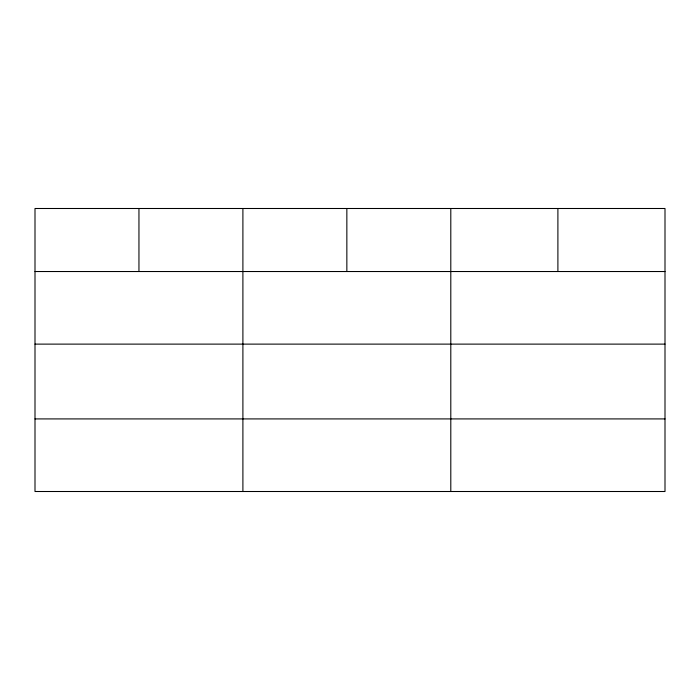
<?xml version="1.0" encoding="UTF-8"?>
<svg xmlns="http://www.w3.org/2000/svg" width="700" height="700" viewBox="0 0 700 700"><rect width="100%" height="100%" fill="white"/><g stroke="black" fill="none" stroke-linecap="round" stroke-linejoin="round"><path stroke-width="1.05" d="M665 344.12L665 208.495L35 208.495L35 491.505L665 491.505L665 344.12L35 344.12M35 271.53L665 271.53M35 418.915L665 418.915M557.9 208.495L557.9 271.53M450.8 208.495L450.8 491.505M346.85 208.495L346.85 271.53M242.9 208.495L242.9 491.505M138.95 208.495L138.95 271.53"/></g></svg>
